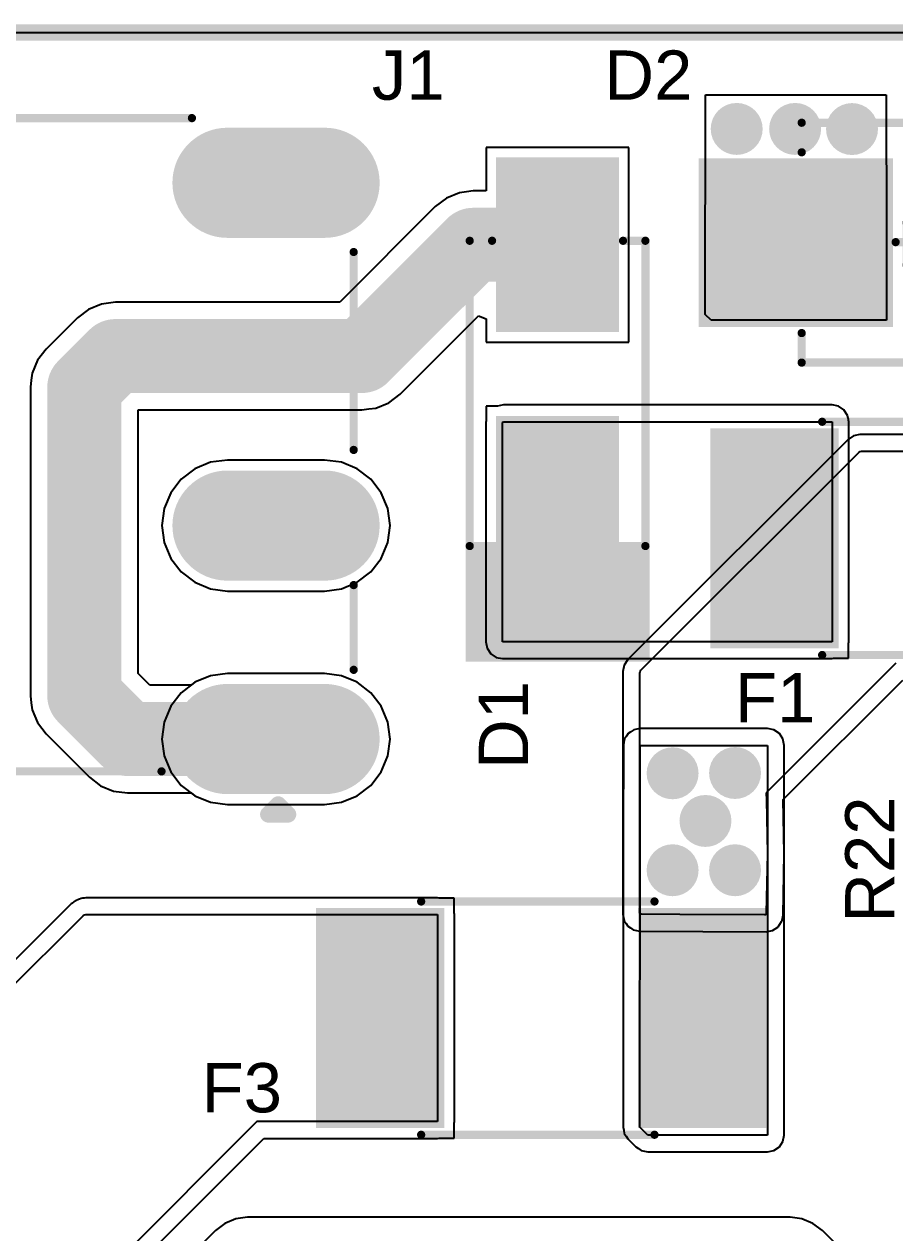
# Model space of a CAD drawing. Header units: inches. Extents: x -0.24 to 5.71, y -0.19 to 1.19.
# Drawn here: x 0.265 to 0.795, y 0.457 to 1.193 of the extents above; entities that cross this region are included whole.
import ezdxf

# ---------------------------------------------------------------- set-up
doc = ezdxf.new("R2010")
doc.units = ezdxf.units.IN
doc.header["$MEASUREMENT"] = 0
for name, color, linetype in [('Board Outline', 216, 'Continuous'), ('Bottom Layer', 5, 'Continuous'), ('Bottom Solder', 6, 'Continuous'), ('Multi-Layer', 9, 'Continuous'), ('Pad Holes', 156, 'Continuous'), ('Top Layer', 1, 'Continuous'), ('Top Overlay', 2, 'Continuous'), ('Top Paste', 8, 'Continuous'), ('Top Solder', 216, 'Continuous'), ('Via Holes', 16, 'Continuous')]:
    doc.layers.add(name, color=color, linetype=linetype)
doc.styles.add('Arial', font='', dxfattribs={"height": 0.2})
doc.styles.get('Arial').set_extended_font_data('Arial')

# ---------------------------------------------------------------- blocks, each defined once
blk = doc.blocks.new('F____1812__5')
at = {"layer": 'Top Layer'}
for points in [[(-0.13307, 0.06299), (-0.06299, 0.06299), (-0.06299, -0.06299), (-0.13307, -0.06299)], [(0.06299, 0.06299), (0.13307, 0.06299), (0.13307, -0.06299), (0.06299, -0.06299)]]:
    blk.add_hatch(color=1, dxfattribs=at).paths.add_polyline_path(points)
at = {"layer": 'Top Paste'}
for points in [[(-0.13307, 0.06299), (-0.06299, 0.06299), (-0.06299, -0.06299), (-0.13307, -0.06299)], [(0.06299, 0.06299), (0.13307, 0.06299), (0.13307, -0.06299), (0.06299, -0.06299)]]:
    blk.add_hatch(color=8, dxfattribs=at).paths.add_polyline_path(points)
at = {"layer": 'Top Solder'}
for points in [[(-0.13707, 0.06699), (-0.05899, 0.06699), (-0.05899, -0.06699), (-0.13707, -0.06699)], [(0.05899, 0.06699), (0.13707, 0.06699), (0.13707, -0.06699), (0.05899, -0.06699)]]:
    blk.add_hatch(color=216, dxfattribs=at).paths.add_polyline_path(points)
at = {"layer": 'Top Overlay'}
for points in [[(0.073, 0.071, 0.005, 0.005, 0), (-0.069, 0.071, 0.005, 0.005, 0)], [(0.073, -0.071, 0.005, 0.005, 0), (-0.069, -0.071, 0.005, 0.005, 0)]]:
    blk.add_lwpolyline(points, format="xyseb", dxfattribs=at)
for points in [[(-0.07025, 0.071, 0.0025, 0.0025, 1), (-0.06775, 0.071, 0.0025, 0.0025, 1)], [(0.07175, 0.071, 0.0025, 0.0025, 1), (0.07425, 0.071, 0.0025, 0.0025, 1)], [(-0.07025, -0.071, 0.0025, 0.0025, 1), (-0.06775, -0.071, 0.0025, 0.0025, 1)], [(0.07175, -0.071, 0.0025, 0.0025, 1), (0.07425, -0.071, 0.0025, 0.0025, 1)]]:
    blk.add_lwpolyline(points, format="xyseb", close=True, dxfattribs=at)
blk = doc.blocks.new('PJ_051AH_52')
at = {"layer": 'Bottom Layer'}
h = blk.add_hatch(color=5, dxfattribs=at)
edge = h.paths.add_edge_path()
edge.add_arc((0.1122, 0.19488), 0.0315, 90, 270)
edge.add_line((0.1122, 0.16339), (0.1752, 0.16339))
edge.add_arc((0.1752, 0.19488), 0.0315, 270, 450)
edge.add_line((0.1752, 0.22638), (0.1122, 0.22638))
h = blk.add_hatch(color=5, dxfattribs=at)
edge = h.paths.add_edge_path()
edge.add_arc((-0.11417, 0.17913), 0.02953, 270, 450)
edge.add_line((-0.11417, 0.20866), (-0.17323, 0.20866))
edge.add_arc((-0.17323, 0.17913), 0.02953, 90, 270)
edge.add_line((-0.17323, 0.14961), (-0.11417, 0.14961))
h = blk.add_hatch(color=5, dxfattribs=at)
edge = h.paths.add_edge_path()
edge.add_arc((-0.11417, 0.04921), 0.02953, 270, 450)
edge.add_line((-0.11417, 0.07874), (-0.17323, 0.07874))
edge.add_arc((-0.17323, 0.04921), 0.02953, 90, 270)
edge.add_line((-0.17323, 0.01969), (-0.11417, 0.01969))
h = blk.add_hatch(color=5, dxfattribs=at)
edge = h.paths.add_edge_path()
edge.add_arc((-0.17323, -0.15945), 0.02953, 90, 270)
edge.add_line((-0.17323, -0.18898), (-0.11417, -0.18898))
edge.add_arc((-0.11417, -0.15945), 0.02953, 270, 450)
edge.add_line((-0.11417, -0.12992), (-0.17323, -0.12992))
h = blk.add_hatch(color=5, dxfattribs=at)
edge = h.paths.add_edge_path()
edge.add_arc((0.1122, -0.19488), 0.0315, 90, 270)
edge.add_line((0.1122, -0.22638), (0.1752, -0.22638))
edge.add_arc((0.1752, -0.19488), 0.0315, 270, 450)
edge.add_line((0.1752, -0.16339), (0.1122, -0.16339))
at = {"layer": 'Bottom Solder'}
h = blk.add_hatch(color=6, dxfattribs=at)
edge = h.paths.add_edge_path()
edge.add_arc((0.1122, 0.19488), 0.0355, 90, 270)
edge.add_line((0.1122, 0.15939), (0.1752, 0.15939))
edge.add_arc((0.1752, 0.19488), 0.0355, 270, 450)
edge.add_line((0.1752, 0.23038), (0.1122, 0.23038))
h = blk.add_hatch(color=6, dxfattribs=at)
edge = h.paths.add_edge_path()
edge.add_arc((-0.11417, 0.17913), 0.03353, 270, 450)
edge.add_line((-0.11417, 0.21266), (-0.17323, 0.21266))
edge.add_arc((-0.17323, 0.17913), 0.03353, 90, 270)
edge.add_line((-0.17323, 0.14561), (-0.11417, 0.14561))
h = blk.add_hatch(color=6, dxfattribs=at)
edge = h.paths.add_edge_path()
edge.add_arc((-0.11417, 0.04921), 0.03353, 270, 450)
edge.add_line((-0.11417, 0.08274), (-0.17323, 0.08274))
edge.add_arc((-0.17323, 0.04921), 0.03353, 90, 270)
edge.add_line((-0.17323, 0.01569), (-0.11417, 0.01569))
h = blk.add_hatch(color=6, dxfattribs=at)
edge = h.paths.add_edge_path()
edge.add_arc((0.10433, 0.04921), 0.004, 0, 360)
h = blk.add_hatch(color=6, dxfattribs=at)
edge = h.paths.add_edge_path()
edge.add_arc((-0.17323, -0.15945), 0.03353, 90, 270)
edge.add_line((-0.17323, -0.19298), (-0.11417, -0.19298))
edge.add_arc((-0.11417, -0.15945), 0.03353, 270, 450)
edge.add_line((-0.11417, -0.12592), (-0.17323, -0.12592))
h = blk.add_hatch(color=6, dxfattribs=at)
edge = h.paths.add_edge_path()
edge.add_arc((0.1122, -0.19488), 0.0355, 90, 270)
edge.add_line((0.1122, -0.23038), (0.1752, -0.23038))
edge.add_arc((0.1752, -0.19488), 0.0355, 270, 450)
edge.add_line((0.1752, -0.15939), (0.1122, -0.15939))
at = {"layer": 'Multi-Layer'}
h = blk.add_hatch(color=9, dxfattribs=at)
edge = h.paths.add_edge_path()
edge.add_arc((0.1122, 0.19488), 0.0315, 90, 270)
edge.add_line((0.1122, 0.16339), (0.1752, 0.16339))
edge.add_arc((0.1752, 0.19488), 0.0315, 270, 450)
edge.add_line((0.1752, 0.22638), (0.1122, 0.22638))
h = blk.add_hatch(color=9, dxfattribs=at)
edge = h.paths.add_edge_path()
edge.add_arc((-0.11417, 0.17913), 0.02953, 270, 450)
edge.add_line((-0.11417, 0.20866), (-0.17323, 0.20866))
edge.add_arc((-0.17323, 0.17913), 0.02953, 90, 270)
edge.add_line((-0.17323, 0.14961), (-0.11417, 0.14961))
h = blk.add_hatch(color=9, dxfattribs=at)
edge = h.paths.add_edge_path()
edge.add_arc((-0.11417, 0.04921), 0.02953, 270, 450)
edge.add_line((-0.11417, 0.07874), (-0.17323, 0.07874))
edge.add_arc((-0.17323, 0.04921), 0.02953, 90, 270)
edge.add_line((-0.17323, 0.01969), (-0.11417, 0.01969))
h = blk.add_hatch(color=9, dxfattribs=at)
edge = h.paths.add_edge_path()
edge.add_arc((-0.17323, -0.15945), 0.02953, 90, 270)
edge.add_line((-0.17323, -0.18898), (-0.11417, -0.18898))
edge.add_arc((-0.11417, -0.15945), 0.02953, 270, 450)
edge.add_line((-0.11417, -0.12992), (-0.17323, -0.12992))
h = blk.add_hatch(color=9, dxfattribs=at)
edge = h.paths.add_edge_path()
edge.add_arc((0.1122, -0.19488), 0.0315, 90, 270)
edge.add_line((0.1122, -0.22638), (0.1752, -0.22638))
edge.add_arc((0.1752, -0.19488), 0.0315, 270, 450)
edge.add_line((0.1752, -0.16339), (0.1122, -0.16339))
at = {"layer": 'Pad Holes'}
for points in [[(0.09843, 0.21063), (0.18898, 0.21063), (0.18898, 0.17913), (0.09843, 0.17913)], [(-0.10433, 0.16339), (-0.18307, 0.16339), (-0.18307, 0.19488), (-0.10433, 0.19488)], [(-0.10433, 0.03346), (-0.18307, 0.03346), (-0.18307, 0.06496), (-0.10433, 0.06496)], [(-0.18307, -0.1437), (-0.10433, -0.1437), (-0.10433, -0.1752), (-0.18307, -0.1752)], [(0.09843, -0.17913), (0.18898, -0.17913), (0.18898, -0.21063), (0.09843, -0.21063)]]:
    blk.add_hatch(color=7, dxfattribs=at).paths.add_polyline_path(points)
h = blk.add_hatch(color=7, dxfattribs=at)
edge = h.paths.add_edge_path()
edge.add_arc((0.10433, 0.04921), 0.04921, 0, 360)
at = {"layer": 'Top Layer'}
h = blk.add_hatch(color=1, dxfattribs=at)
edge = h.paths.add_edge_path()
edge.add_arc((0.1122, 0.19488), 0.0315, 90, 270)
edge.add_line((0.1122, 0.16339), (0.1752, 0.16339))
edge.add_arc((0.1752, 0.19488), 0.0315, 270, 450)
edge.add_line((0.1752, 0.22638), (0.1122, 0.22638))
h = blk.add_hatch(color=1, dxfattribs=at)
edge = h.paths.add_edge_path()
edge.add_arc((-0.11417, 0.17913), 0.02953, 270, 450)
edge.add_line((-0.11417, 0.20866), (-0.17323, 0.20866))
edge.add_arc((-0.17323, 0.17913), 0.02953, 90, 270)
edge.add_line((-0.17323, 0.14961), (-0.11417, 0.14961))
h = blk.add_hatch(color=1, dxfattribs=at)
edge = h.paths.add_edge_path()
edge.add_arc((-0.11417, 0.04921), 0.02953, 270, 450)
edge.add_line((-0.11417, 0.07874), (-0.17323, 0.07874))
edge.add_arc((-0.17323, 0.04921), 0.02953, 90, 270)
edge.add_line((-0.17323, 0.01969), (-0.11417, 0.01969))
h = blk.add_hatch(color=1, dxfattribs=at)
edge = h.paths.add_edge_path()
edge.add_arc((-0.17323, -0.15945), 0.02953, 90, 270)
edge.add_line((-0.17323, -0.18898), (-0.11417, -0.18898))
edge.add_arc((-0.11417, -0.15945), 0.02953, 270, 450)
edge.add_line((-0.11417, -0.12992), (-0.17323, -0.12992))
h = blk.add_hatch(color=1, dxfattribs=at)
edge = h.paths.add_edge_path()
edge.add_arc((0.1122, -0.19488), 0.0315, 90, 270)
edge.add_line((0.1122, -0.22638), (0.1752, -0.22638))
edge.add_arc((0.1752, -0.19488), 0.0315, 270, 450)
edge.add_line((0.1752, -0.16339), (0.1122, -0.16339))
at = {"layer": 'Top Solder'}
h = blk.add_hatch(color=216, dxfattribs=at)
edge = h.paths.add_edge_path()
edge.add_arc((0.1122, 0.19488), 0.0355, 90, 270)
edge.add_line((0.1122, 0.15939), (0.1752, 0.15939))
edge.add_arc((0.1752, 0.19488), 0.0355, 270, 450)
edge.add_line((0.1752, 0.23038), (0.1122, 0.23038))
h = blk.add_hatch(color=216, dxfattribs=at)
edge = h.paths.add_edge_path()
edge.add_arc((-0.11417, 0.17913), 0.03353, 270, 450)
edge.add_line((-0.11417, 0.21266), (-0.17323, 0.21266))
edge.add_arc((-0.17323, 0.17913), 0.03353, 90, 270)
edge.add_line((-0.17323, 0.14561), (-0.11417, 0.14561))
h = blk.add_hatch(color=216, dxfattribs=at)
edge = h.paths.add_edge_path()
edge.add_arc((-0.11417, 0.04921), 0.03353, 270, 450)
edge.add_line((-0.11417, 0.08274), (-0.17323, 0.08274))
edge.add_arc((-0.17323, 0.04921), 0.03353, 90, 270)
edge.add_line((-0.17323, 0.01569), (-0.11417, 0.01569))
h = blk.add_hatch(color=216, dxfattribs=at)
edge = h.paths.add_edge_path()
edge.add_arc((0.10433, 0.04921), 0.004, 0, 360)
h = blk.add_hatch(color=216, dxfattribs=at)
edge = h.paths.add_edge_path()
edge.add_arc((-0.17323, -0.15945), 0.03353, 90, 270)
edge.add_line((-0.17323, -0.19298), (-0.11417, -0.19298))
edge.add_arc((-0.11417, -0.15945), 0.03353, 270, 450)
edge.add_line((-0.11417, -0.12592), (-0.17323, -0.12592))
h = blk.add_hatch(color=216, dxfattribs=at)
edge = h.paths.add_edge_path()
edge.add_arc((0.1122, -0.19488), 0.0355, 90, 270)
edge.add_line((0.1122, -0.23038), (0.1752, -0.23038))
edge.add_arc((0.1752, -0.19488), 0.0355, 270, 450)
edge.add_line((0.1752, -0.15939), (0.1122, -0.15939))
at = {"layer": 'Top Overlay'}
for points in [[(-0.145, 0.219, 0.01, 0.01, 0), (-0.151, 0.225, 0.01, 0.01, 0)], [(-0.139, 0.225, 0.01, 0.01, 0), (-0.151, 0.225, 0.01, 0.01, 0)], [(-0.139, 0.225, 0.01, 0.01, 0), (-0.145, 0.219, 0.01, 0.01, 0)], [(0.06614, 0.19882, 0.005, 0.005, 0), (-0.07402, 0.19882, 0.005, 0.005, 0)], [(0.26181, 0.19882, 0.005, 0.005, 0), (0.22323, 0.19882, 0.005, 0.005, 0)], [(0.26181, 0.19882, 0.005, 0.005, 0), (0.26181, -0.19882, 0.005, 0.005, 0)], [(-0.19094, 0.13701, 0.005, 0.005, 0), (-0.19094, 0.08543, 0.005, 0.005, 0)], [(-0.19094, 0.00315, 0.005, 0.005, 0), (-0.19094, -0.11732, 0.005, 0.005, 0)], [(0.06575, -0.19882, 0.005, 0.005, 0), (-0.09252, -0.19882, 0.005, 0.005, 0)], [(0.26181, -0.19882, 0.005, 0.005, 0), (0.22717, -0.19882, 0.005, 0.005, 0)]]:
    blk.add_lwpolyline(points, format="xyseb", dxfattribs=at)
for points in [[(-0.1535, 0.225, 0.005, 0.005, 1), (-0.1485, 0.225, 0.005, 0.005, 1)], [(-0.1535, 0.225, 0.005, 0.005, 1), (-0.1485, 0.225, 0.005, 0.005, 1)], [(-0.1415, 0.225, 0.005, 0.005, 1), (-0.1365, 0.225, 0.005, 0.005, 1)], [(-0.1415, 0.225, 0.005, 0.005, 1), (-0.1365, 0.225, 0.005, 0.005, 1)], [(-0.1475, 0.219, 0.005, 0.005, 1), (-0.1425, 0.219, 0.005, 0.005, 1)], [(-0.1475, 0.219, 0.005, 0.005, 1), (-0.1425, 0.219, 0.005, 0.005, 1)], [(-0.07527, 0.19882, 0.0025, 0.0025, 1), (-0.07277, 0.19882, 0.0025, 0.0025, 1)], [(0.06489, 0.19882, 0.0025, 0.0025, 1), (0.06739, 0.19882, 0.0025, 0.0025, 1)], [(0.22198, 0.19882, 0.0025, 0.0025, 1), (0.22448, 0.19882, 0.0025, 0.0025, 1)], [(0.26056, 0.19882, 0.0025, 0.0025, 1), (0.26306, 0.19882, 0.0025, 0.0025, 1)], [(0.26056, 0.19882, 0.0025, 0.0025, 1), (0.26306, 0.19882, 0.0025, 0.0025, 1)], [(-0.19219, 0.13701, 0.0025, 0.0025, 1), (-0.18969, 0.13701, 0.0025, 0.0025, 1)], [(-0.19219, 0.08543, 0.0025, 0.0025, 1), (-0.18969, 0.08543, 0.0025, 0.0025, 1)], [(-0.19219, 0.00315, 0.0025, 0.0025, 1), (-0.18969, 0.00315, 0.0025, 0.0025, 1)], [(-0.19219, -0.11732, 0.0025, 0.0025, 1), (-0.18969, -0.11732, 0.0025, 0.0025, 1)], [(-0.09377, -0.19882, 0.0025, 0.0025, 1), (-0.09127, -0.19882, 0.0025, 0.0025, 1)], [(0.0645, -0.19882, 0.0025, 0.0025, 1), (0.067, -0.19882, 0.0025, 0.0025, 1)], [(0.22592, -0.19882, 0.0025, 0.0025, 1), (0.22842, -0.19882, 0.0025, 0.0025, 1)], [(0.26056, -0.19882, 0.0025, 0.0025, 1), (0.26306, -0.19882, 0.0025, 0.0025, 1)], [(0.26056, -0.19882, 0.0025, 0.0025, 1), (0.26306, -0.19882, 0.0025, 0.0025, 1)]]:
    blk.add_lwpolyline(points, format="xyseb", close=True, dxfattribs=at)
blk = doc.blocks.new('F____1812__53')
at = {"layer": 'Top Layer'}
for points in [[(-0.13307, 0.06299), (-0.06299, 0.06299), (-0.06299, -0.06299), (-0.13307, -0.06299)], [(0.06299, 0.06299), (0.13307, 0.06299), (0.13307, -0.06299), (0.06299, -0.06299)]]:
    blk.add_hatch(color=1, dxfattribs=at).paths.add_polyline_path(points)
at = {"layer": 'Top Paste'}
for points in [[(-0.13307, 0.06299), (-0.06299, 0.06299), (-0.06299, -0.06299), (-0.13307, -0.06299)], [(0.06299, 0.06299), (0.13307, 0.06299), (0.13307, -0.06299), (0.06299, -0.06299)]]:
    blk.add_hatch(color=8, dxfattribs=at).paths.add_polyline_path(points)
at = {"layer": 'Top Solder'}
for points in [[(-0.13707, 0.06699), (-0.05899, 0.06699), (-0.05899, -0.06699), (-0.13707, -0.06699)], [(0.05899, 0.06699), (0.13707, 0.06699), (0.13707, -0.06699), (0.05899, -0.06699)]]:
    blk.add_hatch(color=216, dxfattribs=at).paths.add_polyline_path(points)
at = {"layer": 'Top Overlay'}
for points in [[(-0.069, 0.071, 0.005, 0.005, 0), (0.073, 0.071, 0.005, 0.005, 0)], [(-0.069, -0.071, 0.005, 0.005, 0), (0.073, -0.071, 0.005, 0.005, 0)]]:
    blk.add_lwpolyline(points, format="xyseb", dxfattribs=at)
for points in [[(-0.07025, 0.071, 0.0025, 0.0025, 1), (-0.06775, 0.071, 0.0025, 0.0025, 1)], [(0.07175, 0.071, 0.0025, 0.0025, 1), (0.07425, 0.071, 0.0025, 0.0025, 1)], [(-0.07025, -0.071, 0.0025, 0.0025, 1), (-0.06775, -0.071, 0.0025, 0.0025, 1)], [(0.07175, -0.071, 0.0025, 0.0025, 1), (0.07425, -0.071, 0.0025, 0.0025, 1)]]:
    blk.add_lwpolyline(points, format="xyseb", close=True, dxfattribs=at)
blk = doc.blocks.new('SMB_B__D___________54')
at = {"layer": 'Top Layer'}
for points in [[(-0.14567, -0.04724), (-0.14567, 0.04724), (-0.03543, 0.04724), (-0.03543, -0.04724)], [(0.03543, -0.04724), (0.03543, 0.04724), (0.14567, 0.04724), (0.14567, -0.04724)]]:
    blk.add_hatch(color=1, dxfattribs=at).paths.add_polyline_path(points)
at = {"layer": 'Top Paste'}
for points in [[(-0.14567, -0.04724), (-0.14567, 0.04724), (-0.03543, 0.04724), (-0.03543, -0.04724)], [(0.03543, -0.04724), (0.03543, 0.04724), (0.14567, 0.04724), (0.14567, -0.04724)]]:
    blk.add_hatch(color=8, dxfattribs=at).paths.add_polyline_path(points)
at = {"layer": 'Top Solder'}
for points in [[(-0.14967, -0.05124), (-0.14967, 0.05124), (-0.03143, 0.05124), (-0.03143, -0.05124)], [(0.03143, -0.05124), (0.03143, 0.05124), (0.14967, 0.05124), (0.14967, -0.05124)]]:
    blk.add_hatch(color=216, dxfattribs=at).paths.add_polyline_path(points)
at = {"layer": 'Top Overlay'}
for points in [[(-0.087, 0.073, 0.005, 0.005, 0), (0.094, 0.073, 0.005, 0.005, 0)], [(-0.087, 0.055, 0.005, 0.005, 0), (-0.087, 0.073, 0.005, 0.005, 0)], [(0.0941, 0.055, 0.005, 0.005, 0), (0.0941, 0.073, 0.005, 0.005, 0)], [(0, 0.00075, 0.005, 0.005, 0), (0, 0.01575, 0.005, 0.005, 0)], [(0, 0.00075, 0.005, 0.005, 0), (0.02252, 0.01252, 0.005, 0.005, 0)], [(0.02252, -0.0111, 0.005, 0.005, 0), (0.02252, 0.01252, 0.005, 0.005, 0)], [(-0.02315, 0.01213, 0.005, 0.005, 0), (0, 0.00075, 0.005, 0.005, 0)], [(-0.02315, -0.01364, 0.005, 0.005, 0), (-0.02315, 0.01213, 0.005, 0.005, 0)], [(-0.02984, 0.00032, 0.005, 0.005, 0), (0.02882, 0.00032, 0.005, 0.005, 0)], [(-0.02315, -0.01364, 0.005, 0.005, 0), (0.00065, 0.00038, 0.005, 0.005, 0)], [(0, -0.01425, 0.005, 0.005, 0), (0, 0.00075, 0.005, 0.005, 0)], [(0.00065, 0.00038, 0.005, 0.005, 0), (0.02134, -0.0111, 0.005, 0.005, 0)], [(-0.087, -0.073, 0.005, 0.005, 0), (-0.087, -0.055, 0.005, 0.005, 0)], [(0.0941, -0.073, 0.005, 0.005, 0), (0.0941, -0.055, 0.005, 0.005, 0)], [(-0.087, -0.073, 0.005, 0.005, 0), (0.094, -0.073, 0.005, 0.005, 0)]]:
    blk.add_lwpolyline(points, format="xyseb", dxfattribs=at)
for points in [[(-0.08825, 0.073, 0.0025, 0.0025, 1), (-0.08575, 0.073, 0.0025, 0.0025, 1)], [(-0.08825, 0.073, 0.0025, 0.0025, 1), (-0.08575, 0.073, 0.0025, 0.0025, 1)], [(0.09275, 0.073, 0.0025, 0.0025, 1), (0.09525, 0.073, 0.0025, 0.0025, 1)], [(0.09285, 0.073, 0.0025, 0.0025, 1), (0.09535, 0.073, 0.0025, 0.0025, 1)], [(-0.08825, 0.055, 0.0025, 0.0025, 1), (-0.08575, 0.055, 0.0025, 0.0025, 1)], [(0.09285, 0.055, 0.0025, 0.0025, 1), (0.09535, 0.055, 0.0025, 0.0025, 1)], [(-0.00125, 0.01575, 0.0025, 0.0025, 1), (0.00125, 0.01575, 0.0025, 0.0025, 1)], [(0.02127, 0.01252, 0.0025, 0.0025, 1), (0.02377, 0.01252, 0.0025, 0.0025, 1)], [(0.02127, 0.01252, 0.0025, 0.0025, 1), (0.02377, 0.01252, 0.0025, 0.0025, 1)], [(-0.0244, 0.01213, 0.0025, 0.0025, 1), (-0.0219, 0.01213, 0.0025, 0.0025, 1)], [(-0.0244, 0.01213, 0.0025, 0.0025, 1), (-0.0219, 0.01213, 0.0025, 0.0025, 1)], [(-0.03109, 0.00032, 0.0025, 0.0025, 1), (-0.02859, 0.00032, 0.0025, 0.0025, 1)], [(-0.00125, 0.00075, 0.0025, 0.0025, 1), (0.00125, 0.00075, 0.0025, 0.0025, 1)], [(-0.00125, 0.00075, 0.0025, 0.0025, 1), (0.00125, 0.00075, 0.0025, 0.0025, 1)], [(-0.00125, 0.00075, 0.0025, 0.0025, 1), (0.00125, 0.00075, 0.0025, 0.0025, 1)], [(-0.00125, 0.00075, 0.0025, 0.0025, 1), (0.00125, 0.00075, 0.0025, 0.0025, 1)], [(-0.0006, 0.00038, 0.0025, 0.0025, 1), (0.0019, 0.00038, 0.0025, 0.0025, 1)], [(-0.0006, 0.00038, 0.0025, 0.0025, 1), (0.0019, 0.00038, 0.0025, 0.0025, 1)], [(0.02757, 0.00032, 0.0025, 0.0025, 1), (0.03007, 0.00032, 0.0025, 0.0025, 1)], [(-0.0244, -0.01364, 0.0025, 0.0025, 1), (-0.0219, -0.01364, 0.0025, 0.0025, 1)], [(-0.0244, -0.01364, 0.0025, 0.0025, 1), (-0.0219, -0.01364, 0.0025, 0.0025, 1)], [(-0.00125, -0.01425, 0.0025, 0.0025, 1), (0.00125, -0.01425, 0.0025, 0.0025, 1)], [(0.02009, -0.0111, 0.0025, 0.0025, 1), (0.02259, -0.0111, 0.0025, 0.0025, 1)], [(0.02127, -0.0111, 0.0025, 0.0025, 1), (0.02377, -0.0111, 0.0025, 0.0025, 1)], [(-0.08825, -0.055, 0.0025, 0.0025, 1), (-0.08575, -0.055, 0.0025, 0.0025, 1)], [(0.09285, -0.055, 0.0025, 0.0025, 1), (0.09535, -0.055, 0.0025, 0.0025, 1)], [(-0.08825, -0.073, 0.0025, 0.0025, 1), (-0.08575, -0.073, 0.0025, 0.0025, 1)], [(-0.08825, -0.073, 0.0025, 0.0025, 1), (-0.08575, -0.073, 0.0025, 0.0025, 1)], [(0.09275, -0.073, 0.0025, 0.0025, 1), (0.09525, -0.073, 0.0025, 0.0025, 1)], [(0.09285, -0.073, 0.0025, 0.0025, 1), (0.09535, -0.073, 0.0025, 0.0025, 1)]]:
    blk.add_lwpolyline(points, format="xyseb", close=True, dxfattribs=at)
blk = doc.blocks.new('SMA_55')
at = {"layer": 'Top Layer'}
for points in [[(-0.12795, 0.03346), (-0.02953, 0.03346), (-0.02953, -0.03346), (-0.12795, -0.03346)], [(0.02953, 0.03346), (0.12795, 0.03346), (0.12795, -0.03346), (0.02953, -0.03346)]]:
    blk.add_hatch(color=1, dxfattribs=at).paths.add_polyline_path(points)
at = {"layer": 'Top Overlay'}
for points in [[(-0.175, -0.05597), (-0.12906, -0.05597), (-0.12906, 0.05598), (-0.175, 0.05598)], [(-0.12992, 0.03638), (-0.1022, 0.03638), (-0.1022, 0.05598), (-0.12992, 0.05598)], [(-0.12992, -0.05598), (-0.1022, -0.05598), (-0.1022, -0.03638), (-0.12992, -0.03638)]]:
    blk.add_hatch(color=2, dxfattribs=at).paths.add_polyline_path(points)
at = {"layer": 'Top Paste'}
for points in [[(-0.12795, 0.03346), (-0.02953, 0.03346), (-0.02953, -0.03346), (-0.12795, -0.03346)], [(0.02953, 0.03346), (0.12795, 0.03346), (0.12795, -0.03346), (0.02953, -0.03346)]]:
    blk.add_hatch(color=8, dxfattribs=at).paths.add_polyline_path(points)
at = {"layer": 'Top Solder'}
for points in [[(-0.13195, 0.03746), (-0.02553, 0.03746), (-0.02553, -0.03746), (-0.13195, -0.03746)], [(0.02553, 0.03746), (0.13195, 0.03746), (0.13195, -0.03746), (0.02553, -0.03746)]]:
    blk.add_hatch(color=216, dxfattribs=at).paths.add_polyline_path(points)
at = {"layer": 'Top Overlay'}
for points in [[(-0.10465, 0.05345, 0.005, 0.005, 0), (0.08115, 0.05345, 0.005, 0.005, 0)], [(0.08115, 0.05345, 0.005, 0.005, 0), (0.08115, 0.03985, 0.005, 0.005, 0)], [(0.08115, -0.03985, 0.005, 0.005, 0), (0.08115, -0.05345, 0.005, 0.005, 0)], [(-0.10465, -0.05345, 0.005, 0.005, 0), (0.08115, -0.05345, 0.005, 0.005, 0)]]:
    blk.add_lwpolyline(points, format="xyseb", dxfattribs=at)
for points in [[(-0.1059, 0.05345, 0.0025, 0.0025, 1), (-0.1034, 0.05345, 0.0025, 0.0025, 1)], [(0.0799, 0.05345, 0.0025, 0.0025, 1), (0.0824, 0.05345, 0.0025, 0.0025, 1)], [(0.0799, 0.05345, 0.0025, 0.0025, 1), (0.0824, 0.05345, 0.0025, 0.0025, 1)], [(0.0799, 0.03985, 0.0025, 0.0025, 1), (0.0824, 0.03985, 0.0025, 0.0025, 1)], [(0.0799, -0.03985, 0.0025, 0.0025, 1), (0.0824, -0.03985, 0.0025, 0.0025, 1)], [(-0.1059, -0.05345, 0.0025, 0.0025, 1), (-0.1034, -0.05345, 0.0025, 0.0025, 1)], [(0.0799, -0.05345, 0.0025, 0.0025, 1), (0.0824, -0.05345, 0.0025, 0.0025, 1)], [(0.0799, -0.05345, 0.0025, 0.0025, 1), (0.0824, -0.05345, 0.0025, 0.0025, 1)]]:
    blk.add_lwpolyline(points, format="xyseb", close=True, dxfattribs=at)

msp = doc.modelspace()

# ---------------------------------------------------------------- hatches: boundary and pattern name
at = {"layer": 'Bottom Layer'}
h = msp.add_hatch(color=5, dxfattribs=at)
edge = h.paths.add_edge_path()
edge.add_arc((0.699, 1.12924), 0.01181, 0, 360)
h = msp.add_hatch(color=5, dxfattribs=at)
edge = h.paths.add_edge_path()
edge.add_arc((0.73455, 1.12924), 0.01181, 0, 360)
h = msp.add_hatch(color=5, dxfattribs=at)
edge = h.paths.add_edge_path()
edge.add_arc((0.76917, 1.12916), 0.01181, 0, 360)
h = msp.add_hatch(color=5, dxfattribs=at)
edge = h.paths.add_edge_path()
edge.add_arc((0.66, 0.73701), 0.01181, 0, 360)
h = msp.add_hatch(color=5, dxfattribs=at)
edge = h.paths.add_edge_path()
edge.add_arc((0.698, 0.7372), 0.01181, 0, 360)
h = msp.add_hatch(color=5, dxfattribs=at)
edge = h.paths.add_edge_path()
edge.add_arc((0.68, 0.708), 0.01181, 0, 360)
h = msp.add_hatch(color=5, dxfattribs=at)
edge = h.paths.add_edge_path()
edge.add_arc((0.66, 0.678), 0.01181, 0, 360)
h = msp.add_hatch(color=5, dxfattribs=at)
edge = h.paths.add_edge_path()
edge.add_arc((0.698, 0.678), 0.01181, 0, 360)
at = {"layer": 'Bottom Solder'}
h = msp.add_hatch(color=6, dxfattribs=at)
edge = h.paths.add_edge_path()
edge.add_arc((0.699, 1.12924), 0.01581, 0, 360)
h = msp.add_hatch(color=6, dxfattribs=at)
edge = h.paths.add_edge_path()
edge.add_arc((0.73455, 1.12924), 0.01581, 0, 360)
h = msp.add_hatch(color=6, dxfattribs=at)
edge = h.paths.add_edge_path()
edge.add_arc((0.76917, 1.12916), 0.01581, 0, 360)
h = msp.add_hatch(color=6, dxfattribs=at)
edge = h.paths.add_edge_path()
edge.add_arc((0.66, 0.73701), 0.01581, 0, 360)
h = msp.add_hatch(color=6, dxfattribs=at)
edge = h.paths.add_edge_path()
edge.add_arc((0.698, 0.7372), 0.01581, 0, 360)
h = msp.add_hatch(color=6, dxfattribs=at)
edge = h.paths.add_edge_path()
edge.add_arc((0.68, 0.708), 0.01581, 0, 360)
h = msp.add_hatch(color=6, dxfattribs=at)
edge = h.paths.add_edge_path()
edge.add_arc((0.66, 0.678), 0.01581, 0, 360)
h = msp.add_hatch(color=6, dxfattribs=at)
edge = h.paths.add_edge_path()
edge.add_arc((0.698, 0.678), 0.01581, 0, 360)
at = {"layer": 'Top Layer'}
h = msp.add_hatch(color=1, dxfattribs=at)
edge = h.paths.add_edge_path()
edge.add_arc((0.699, 1.12924), 0.01181, 0, 360)
h = msp.add_hatch(color=1, dxfattribs=at)
edge = h.paths.add_edge_path()
edge.add_arc((0.73455, 1.12924), 0.01181, 0, 360)
h = msp.add_hatch(color=1, dxfattribs=at)
edge = h.paths.add_edge_path()
edge.add_arc((0.76917, 1.12916), 0.01181, 0, 360)
h = msp.add_hatch(color=1, dxfattribs=at)
edge = h.paths.add_edge_path()
edge.add_arc((0.66, 0.73701), 0.01181, 0, 360)
h = msp.add_hatch(color=1, dxfattribs=at)
edge = h.paths.add_edge_path()
edge.add_arc((0.698, 0.7372), 0.01181, 0, 360)
h = msp.add_hatch(color=1, dxfattribs=at)
edge = h.paths.add_edge_path()
edge.add_arc((0.68, 0.708), 0.01181, 0, 360)
h = msp.add_hatch(color=1, dxfattribs=at)
edge = h.paths.add_edge_path()
edge.add_arc((0.66, 0.678), 0.01181, 0, 360)
h = msp.add_hatch(color=1, dxfattribs=at)
edge = h.paths.add_edge_path()
edge.add_arc((0.698, 0.678), 0.01181, 0, 360)
at = {"layer": 'Top Solder'}
h = msp.add_hatch(color=216, dxfattribs=at)
edge = h.paths.add_edge_path()
edge.add_arc((0.699, 1.12924), 0.01581, 0, 360)
h = msp.add_hatch(color=216, dxfattribs=at)
edge = h.paths.add_edge_path()
edge.add_arc((0.73455, 1.12924), 0.01581, 0, 360)
h = msp.add_hatch(color=216, dxfattribs=at)
edge = h.paths.add_edge_path()
edge.add_arc((0.76917, 1.12916), 0.01581, 0, 360)
h = msp.add_hatch(color=216, dxfattribs=at)
edge = h.paths.add_edge_path()
edge.add_arc((0.66, 0.73701), 0.01581, 0, 360)
h = msp.add_hatch(color=216, dxfattribs=at)
edge = h.paths.add_edge_path()
edge.add_arc((0.698, 0.7372), 0.01581, 0, 360)
h = msp.add_hatch(color=216, dxfattribs=at)
edge = h.paths.add_edge_path()
edge.add_arc((0.68, 0.708), 0.01581, 0, 360)
h = msp.add_hatch(color=216, dxfattribs=at)
edge = h.paths.add_edge_path()
edge.add_arc((0.66, 0.678), 0.01581, 0, 360)
h = msp.add_hatch(color=216, dxfattribs=at)
edge = h.paths.add_edge_path()
edge.add_arc((0.698, 0.678), 0.01581, 0, 360)
at = {"layer": 'Via Holes'}
h = msp.add_hatch(color=7, dxfattribs=at)
edge = h.paths.add_edge_path()
edge.add_arc((0.699, 1.12924), 0.00591, 0, 360)
h = msp.add_hatch(color=7, dxfattribs=at)
edge = h.paths.add_edge_path()
edge.add_arc((0.73455, 1.12924), 0.00591, 0, 360)
h = msp.add_hatch(color=7, dxfattribs=at)
edge = h.paths.add_edge_path()
edge.add_arc((0.76917, 1.12916), 0.00591, 0, 360)
h = msp.add_hatch(color=7, dxfattribs=at)
edge = h.paths.add_edge_path()
edge.add_arc((0.698, 0.7372), 0.00591, 0, 360)
h = msp.add_hatch(color=7, dxfattribs=at)
edge = h.paths.add_edge_path()
edge.add_arc((0.66, 0.73701), 0.00591, 0, 360)
h = msp.add_hatch(color=7, dxfattribs=at)
edge = h.paths.add_edge_path()
edge.add_arc((0.68, 0.708), 0.00591, 0, 360)
h = msp.add_hatch(color=7, dxfattribs=at)
edge = h.paths.add_edge_path()
edge.add_arc((0.66, 0.678), 0.00591, 0, 360)
h = msp.add_hatch(color=7, dxfattribs=at)
edge = h.paths.add_edge_path()
edge.add_arc((0.698, 0.678), 0.00591, 0, 360)

# ---------------------------------------------------------------- linework, layer by layer
at = {"layer": 'Board Outline'}
for points in [[(0.00026, 1.188, 0.01, 0.01, 0), (5.709, 1.188, 0.01, 0.01, 0)], [(0.00026, 1.188, 0.008, 0.008, 0), (5.709, 1.188, 0.008, 0.008, 0)]]:
    msp.add_lwpolyline(points, format="xyseb", dxfattribs=at)
at = {"layer": 'Bottom Layer'}
for p, q in [((0.00026, 1.188), (5.42971, 1.188)), ((0.7701, 0.94242), (0.76679, 0.94021)), ((0.774, 0.9432), (0.7701, 0.94242)), ((1.055, 0.9432), (0.774, 0.9432)), ((0.76679, 0.94021), (0.63279, 0.80621)), ((0.38917, 0.92766), (0.37885, 0.9263)), ((0.44823, 0.92766), (0.38917, 0.92766)), ((0.45855, 0.9263), (0.44823, 0.92766)), ((0.64071, 0.79971), (0.77329, 0.93229)), ((0.77329, 0.93229), (0.77408, 0.93282)), ((0.77408, 0.93282), (0.775, 0.933)), ((0.775, 0.933), (1.054, 0.933)), ((0.36924, 0.92231), (0.36098, 0.91598)), ((0.37885, 0.9263), (0.36924, 0.92231)), ((0.46816, 0.92231), (0.45855, 0.9263)), ((0.47642, 0.91598), (0.46816, 0.92231)), ((0.36098, 0.91598), (0.35465, 0.90772)), ((0.48276, 0.90772), (0.47642, 0.91598)), ((0.35465, 0.90772), (0.35066, 0.89811)), ((0.48674, 0.89811), (0.48276, 0.90772)), ((0.35066, 0.89811), (0.3493, 0.88779)), ((0.4881, 0.88779), (0.48674, 0.89811)), ((0.3493, 0.88779), (0.35066, 0.87747)), ((0.48674, 0.87747), (0.4881, 0.88779)), ((0.35066, 0.87747), (0.35465, 0.86785)), ((0.48276, 0.86785), (0.48674, 0.87747)), ((0.35465, 0.86785), (0.36098, 0.8596)), ((0.47642, 0.8596), (0.48276, 0.86785)), ((0.36098, 0.8596), (0.36924, 0.85326)), ((0.46816, 0.85326), (0.47642, 0.8596)), ((0.36924, 0.85326), (0.37885, 0.84928)), ((0.37885, 0.84928), (0.38917, 0.84792)), ((0.38917, 0.84792), (0.44823, 0.84792)), ((0.44823, 0.84792), (0.45855, 0.84928)), ((0.45855, 0.84928), (0.46816, 0.85326)), ((0.63058, 0.8029), (0.6298, 0.799)), ((0.63279, 0.80621), (0.63058, 0.8029)), ((0.7958, 0.804), (0.79282, 0.80101)), ((0.37885, 0.79638), (0.36924, 0.79239)), ((0.38917, 0.79773), (0.37885, 0.79638)), ((0.44823, 0.79773), (0.38917, 0.79773)), ((0.45855, 0.79638), (0.44823, 0.79773)), ((0.46816, 0.79239), (0.45855, 0.79638)), ((0.6298, 0.799), (0.6298, 0.65119)), ((0.64, 0.798), (0.64018, 0.79892)), ((0.64, 0.65219), (0.64, 0.798)), ((0.64018, 0.79892), (0.64071, 0.79971)), ((0.79282, 0.80101), (0.75693, 0.76513)), ((0.79282, 0.80101), (0.79282, 0.80101)), ((0.36924, 0.79239), (0.36098, 0.78606)), ((0.47642, 0.78606), (0.46816, 0.79239)), ((0.72728, 0.72105), (0.80003, 0.7938)), ((0.36098, 0.78606), (0.35465, 0.7778)), ((0.48276, 0.7778), (0.47642, 0.78606)), ((0.35465, 0.7778), (0.35066, 0.76818)), ((0.48674, 0.76818), (0.48276, 0.7778)), ((0.35066, 0.76818), (0.3493, 0.75787)), ((0.4881, 0.75787), (0.48674, 0.76818)), ((0.3493, 0.75787), (0.35066, 0.74755)), ((0.48674, 0.74755), (0.4881, 0.75787)), ((0.75693, 0.76513), (0.717, 0.7252)), ((0.35066, 0.74755), (0.35465, 0.73793)), ((0.48276, 0.73793), (0.48674, 0.74755)), ((0.35465, 0.73793), (0.36098, 0.72967)), ((0.47642, 0.72967), (0.48276, 0.73793)), ((0.36098, 0.72967), (0.36924, 0.72334)), ((0.46816, 0.72334), (0.47642, 0.72967)), ((0.36924, 0.72334), (0.37885, 0.71936)), ((0.45855, 0.71936), (0.46816, 0.72334)), ((0.717, 0.7252), (0.71708, 0.72086)), ((0.72791, 0.68838), (0.72728, 0.72105)), ((0.37885, 0.71936), (0.38917, 0.718)), ((0.38917, 0.718), (0.44823, 0.718)), ((0.44823, 0.718), (0.45855, 0.71936)), ((0.71708, 0.72086), (0.71708, 0.72086)), ((0.71708, 0.72086), (0.71771, 0.68818)), ((0.71771, 0.68818), (0.71702, 0.6518)), ((0.72719, 0.6506), (0.72791, 0.68799)), ((0.72787, 0.68818), (0.72791, 0.68838)), ((0.72791, 0.68799), (0.72787, 0.68818)), ((0.6298, 0.65119), (0.63019, 0.64926)), ((0.63019, 0.64926), (0.63056, 0.64733)), ((0.64017, 0.65135), (0.64, 0.65219)), ((0.641, 0.65118), (0.64017, 0.65135)), ((0.66438, 0.65106), (0.641, 0.65118)), ((0.716, 0.6508), (0.66438, 0.65106)), ((0.71684, 0.65096), (0.716, 0.6508)), ((0.71702, 0.6518), (0.71684, 0.65096)), ((0.7264, 0.64684), (0.72678, 0.64872)), ((0.72678, 0.64872), (0.72719, 0.6506)), ((0.63056, 0.64733), (0.63057, 0.64731)), ((0.63057, 0.64731), (0.63058, 0.64728)), ((0.63058, 0.64728), (0.63167, 0.64565)), ((0.63167, 0.64565), (0.63275, 0.64401)), ((0.63275, 0.64401), (0.63278, 0.644)), ((0.63278, 0.644), (0.63279, 0.64398)), ((0.63279, 0.64398), (0.63442, 0.64288)), ((0.63442, 0.64288), (0.63605, 0.64179)), ((0.63605, 0.64179), (0.63608, 0.64178)), ((0.63608, 0.64178), (0.6361, 0.64177)), ((0.6361, 0.64177), (0.63802, 0.64138)), ((0.63802, 0.64138), (0.63995, 0.64099)), ((0.63995, 0.64099), (0.71695, 0.6406)), ((0.71695, 0.6406), (0.71883, 0.64096)), ((0.71883, 0.64096), (0.72072, 0.6413)), ((0.72072, 0.6413), (0.72078, 0.64134)), ((0.72078, 0.64134), (0.72085, 0.64135)), ((0.72085, 0.64135), (0.72245, 0.64241)), ((0.72245, 0.64241), (0.72407, 0.64345)), ((0.72407, 0.64345), (0.72411, 0.64351)), ((0.72411, 0.64351), (0.72417, 0.64355)), ((0.72417, 0.64355), (0.72525, 0.64514)), ((0.72525, 0.64514), (0.72634, 0.64671)), ((0.72634, 0.64671), (0.72636, 0.64678)), ((0.72636, 0.64678), (0.7264, 0.64684))]:
    msp.add_line(p, q, dxfattribs=at)
at = {"layer": 'Top Layer'}
for p, q in [((0.00026, 1.188), (5.42971, 1.188)), ((0.67988, 1.01629), (0.68, 1.15)), ((0.68, 1.15), (0.79, 1.15)), ((0.79, 1.15), (0.79, 1.10736)), ((0.63346, 1.11795), (0.54654, 1.11795)), ((0.54654, 1.11795), (0.54654, 1.09152)), ((0.63346, 0.99953), (0.63346, 1.11795)), ((0.79, 1.10736), (0.79012, 1.10724)), ((0.79012, 1.10724), (0.79012, 1.01276)), ((0.53026, 1.0904), (0.52235, 1.08713)), ((0.5345, 1.09096), (0.53026, 1.0904)), ((0.53874, 1.09152), (0.5345, 1.09096)), ((0.54654, 1.09152), (0.53874, 1.09152)), ((0.51556, 1.08192), (0.45742, 1.02378)), ((0.52235, 1.08713), (0.51556, 1.08192)), ((0.31252, 1.02266), (0.30461, 1.01939)), ((0.321, 1.02378), (0.31252, 1.02266)), ((0.45742, 1.02378), (0.321, 1.02378)), ((0.30461, 1.01939), (0.29782, 1.01418)), ((0.49418, 0.96782), (0.54192, 1.01556)), ((0.54192, 1.01556), (0.54654, 1.01364)), ((0.68342, 1.01276), (0.67988, 1.01629)), ((0.29782, 1.01418), (0.27882, 0.99518)), ((0.54654, 1.01364), (0.54654, 0.99953)), ((0.79012, 1.01276), (0.68342, 1.01276)), ((0.27882, 0.99518), (0.27361, 0.98839)), ((0.54654, 0.99953), (0.63346, 0.99953)), ((0.27361, 0.98839), (0.27034, 0.98048)), ((0.27034, 0.98048), (0.26978, 0.97624)), ((0.26978, 0.97624), (0.26922, 0.972)), ((0.26922, 0.972), (0.26922, 0.78423)), ((0.48739, 0.96261), (0.49418, 0.96782)), ((0.33478, 0.7978), (0.33478, 0.95822)), ((0.33478, 0.95822), (0.471, 0.95822)), ((0.471, 0.95822), (0.47524, 0.95878)), ((0.47524, 0.95878), (0.47948, 0.95934)), ((0.47948, 0.95934), (0.48739, 0.96261)), ((0.55343, 0.96047), (0.54654, 0.96047)), ((0.54654, 0.96047), (0.54654, 0.95146)), ((0.55706, 0.9612), (0.55343, 0.96047)), ((0.75701, 0.9612), (0.55706, 0.9612)), ((0.76091, 0.96042), (0.75701, 0.9612)), ((0.76422, 0.95821), (0.76091, 0.96042)), ((0.76643, 0.9549), (0.76422, 0.95821)), ((0.54654, 0.95146), (0.54634, 0.95047)), ((0.54634, 0.95047), (0.54634, 0.81701)), ((0.55654, 0.95047), (0.55706, 0.951)), ((0.55654, 0.81701), (0.55654, 0.95047)), ((0.55706, 0.951), (0.75701, 0.951)), ((0.75701, 0.951), (0.75701, 0.81701)), ((0.76681, 0.95299), (0.76643, 0.9549)), ((0.76701, 0.95299), (0.76681, 0.95299)), ((0.76701, 0.95199), (0.76701, 0.95299)), ((0.7672, 0.951), (0.76701, 0.95199)), ((0.7672, 0.81701), (0.7672, 0.951)), ((0.38917, 0.92766), (0.37885, 0.9263)), ((0.44823, 0.92766), (0.38917, 0.92766)), ((0.45855, 0.9263), (0.44823, 0.92766)), ((0.36924, 0.92231), (0.36098, 0.91598)), ((0.37885, 0.9263), (0.36924, 0.92231)), ((0.46816, 0.92231), (0.45855, 0.9263)), ((0.47642, 0.91598), (0.46816, 0.92231)), ((0.36098, 0.91598), (0.35465, 0.90772)), ((0.48276, 0.90772), (0.47642, 0.91598)), ((0.35465, 0.90772), (0.35066, 0.89811)), ((0.48674, 0.89811), (0.48276, 0.90772)), ((0.35066, 0.89811), (0.3493, 0.88779)), ((0.4881, 0.88779), (0.48674, 0.89811)), ((0.3493, 0.88779), (0.35066, 0.87747)), ((0.48674, 0.87747), (0.4881, 0.88779)), ((0.35066, 0.87747), (0.35465, 0.86785)), ((0.48276, 0.86785), (0.48674, 0.87747)), ((0.35465, 0.86785), (0.36098, 0.8596)), ((0.47642, 0.8596), (0.48276, 0.86785)), ((0.36098, 0.8596), (0.36924, 0.85326)), ((0.46816, 0.85326), (0.47642, 0.8596)), ((0.36924, 0.85326), (0.37885, 0.84928)), ((0.37885, 0.84928), (0.38917, 0.84792)), ((0.38917, 0.84792), (0.44823, 0.84792)), ((0.44823, 0.84792), (0.45855, 0.84928)), ((0.45855, 0.84928), (0.46816, 0.85326)), ((0.54634, 0.81701), (0.54712, 0.81311)), ((0.75701, 0.81701), (0.55654, 0.81701)), ((0.76701, 0.81602), (0.7672, 0.81701)), ((0.54712, 0.81311), (0.54933, 0.8098)), ((0.54933, 0.8098), (0.55263, 0.80759)), ((0.76701, 0.80701), (0.76701, 0.81602)), ((0.55263, 0.80759), (0.55654, 0.80681)), ((0.55654, 0.80681), (0.75701, 0.80681)), ((0.75701, 0.80681), (0.75799, 0.80701)), ((0.75799, 0.80701), (0.76701, 0.80701)), ((0.34194, 0.79065), (0.33478, 0.7978)), ((0.37885, 0.79638), (0.36924, 0.79239)), ((0.38917, 0.79773), (0.37885, 0.79638)), ((0.44823, 0.79773), (0.38917, 0.79773)), ((0.45855, 0.79638), (0.44823, 0.79773)), ((0.46816, 0.79239), (0.45855, 0.79638)), ((0.36696, 0.79065), (0.34194, 0.79065)), ((0.36924, 0.79239), (0.36696, 0.79065)), ((0.47642, 0.78606), (0.46816, 0.79239)), ((0.26922, 0.78423), (0.26978, 0.77998)), ((0.26978, 0.77998), (0.27034, 0.77574)), ((0.48276, 0.7778), (0.47642, 0.78606)), ((0.27034, 0.77574), (0.27361, 0.76784)), ((0.48674, 0.76818), (0.48276, 0.7778)), ((0.27361, 0.76784), (0.27882, 0.76105)), ((0.4881, 0.75787), (0.48674, 0.76818)), ((0.27882, 0.76105), (0.30518, 0.73469)), ((0.48674, 0.74755), (0.4881, 0.75787)), ((0.6308, 0.7579), (0.63041, 0.75593)), ((0.63081, 0.75791), (0.6308, 0.7579)), ((0.6319, 0.75954), (0.63081, 0.75791)), ((0.63081, 0.75791), (0.63081, 0.75791)), ((0.63302, 0.76121), (0.6319, 0.75954)), ((0.63465, 0.7623), (0.63302, 0.76122)), ((0.63302, 0.76122), (0.63302, 0.76121)), ((0.63302, 0.76121), (0.63302, 0.76121)), ((0.63632, 0.76342), (0.63465, 0.7623)), ((0.63633, 0.76342), (0.63632, 0.76342)), ((0.63826, 0.7638), (0.63633, 0.76342)), ((0.63633, 0.76342), (0.63633, 0.76342)), ((0.64022, 0.7642), (0.63826, 0.7638)), ((0.71775, 0.7642), (0.64022, 0.7642)), ((0.72165, 0.76342), (0.71775, 0.7642)), ((0.72496, 0.76121), (0.72165, 0.76342)), ((0.72717, 0.7579), (0.72496, 0.76121)), ((0.72794, 0.754), (0.72717, 0.7579)), ((0.63003, 0.75401), (0.62999, 0.70059)), ((0.63041, 0.75593), (0.63003, 0.75401)), ((0.64018, 0.70058), (0.64022, 0.754)), ((0.64022, 0.754), (0.71775, 0.754)), ((0.71775, 0.754), (0.71775, 0.51682)), ((0.72794, 0.51682), (0.72794, 0.754)), ((0.48276, 0.73793), (0.48674, 0.74755)), ((0.47642, 0.72967), (0.48276, 0.73793)), ((0.30518, 0.73469), (0.31197, 0.72948)), ((0.31197, 0.72948), (0.31988, 0.7262)), ((0.46816, 0.72334), (0.47642, 0.72967)), ((0.31988, 0.7262), (0.32836, 0.72509)), ((0.32836, 0.72509), (0.36696, 0.72509)), ((0.36696, 0.72509), (0.36924, 0.72334)), ((0.36924, 0.72334), (0.37885, 0.71936)), ((0.45855, 0.71936), (0.46816, 0.72334)), ((0.37885, 0.71936), (0.38917, 0.718)), ((0.38917, 0.718), (0.44823, 0.718)), ((0.44823, 0.718), (0.45855, 0.71936)), ((0.62999, 0.70059), (0.62984, 0.52166)), ((0.64004, 0.52166), (0.64018, 0.70058)), ((0.29408, 0.65749), (0.25453, 0.61794)), ((0.29492, 0.65805), (0.29408, 0.65749)), ((0.29563, 0.65876), (0.29492, 0.65805)), ((0.29641, 0.65929), (0.29563, 0.65876)), ((0.29734, 0.65967), (0.29641, 0.65929)), ((0.29739, 0.6597), (0.29734, 0.65967)), ((0.29745, 0.65971), (0.29739, 0.6597)), ((0.29905, 0.66038), (0.29745, 0.65971)), ((0.2991, 0.66041), (0.29905, 0.66038)), ((0.29916, 0.66042), (0.2991, 0.66041)), ((0.30009, 0.66081), (0.29916, 0.66042)), ((0.30101, 0.66099), (0.30009, 0.66081)), ((0.30202, 0.66099), (0.30101, 0.66099)), ((0.303, 0.66119), (0.30202, 0.66099)), ((0.516, 0.66119), (0.303, 0.66119)), ((0.51701, 0.66119), (0.516, 0.66119)), ((0.516, 0.66119), (0.516, 0.66119)), ((0.51799, 0.66099), (0.51701, 0.66119)), ((0.52701, 0.66099), (0.51799, 0.66099)), ((0.52701, 0.65198), (0.52701, 0.66099)), ((0.25373, 0.60272), (0.30129, 0.65028)), ((0.30129, 0.65028), (0.30208, 0.65081)), ((0.30208, 0.65081), (0.303, 0.65099)), ((0.303, 0.65099), (0.516, 0.65099)), ((0.516, 0.65099), (0.516, 0.65099)), ((0.516, 0.65099), (0.51701, 0.65099)), ((0.51701, 0.65099), (0.51701, 0.64999)), ((0.51701, 0.64999), (0.51701, 0.64999)), ((0.51701, 0.64999), (0.51701, 0.52601)), ((0.5272, 0.65099), (0.52701, 0.65198)), ((0.5272, 0.64999), (0.5272, 0.65099)), ((0.5272, 0.52601), (0.5272, 0.64999)), ((0.5272, 0.64999), (0.5272, 0.64999)), ((0.40701, 0.52501), (0.30122, 0.41922)), ((0.516, 0.52501), (0.40701, 0.52501)), ((0.51701, 0.52501), (0.516, 0.52501)), ((0.516, 0.52501), (0.516, 0.52501)), ((0.51701, 0.52601), (0.51701, 0.52601)), ((0.51701, 0.52601), (0.51701, 0.52501)), ((0.52701, 0.52402), (0.5272, 0.52501)), ((0.52701, 0.51501), (0.52701, 0.52402)), ((0.5272, 0.52501), (0.5272, 0.52601)), ((0.5272, 0.52601), (0.5272, 0.52601)), ((0.51701, 0.51481), (0.51799, 0.51501)), ((0.51799, 0.51501), (0.52701, 0.51501)), ((0.62984, 0.52166), (0.62984, 0.52166)), ((0.62984, 0.52166), (0.62984, 0.52166)), ((0.62984, 0.52166), (0.63023, 0.5197)), ((0.63023, 0.5197), (0.63061, 0.51776)), ((0.63061, 0.51776), (0.63062, 0.51776)), ((0.63062, 0.51776), (0.63062, 0.51776)), ((0.63062, 0.51776), (0.63169, 0.51615)), ((0.63169, 0.51615), (0.63282, 0.51445)), ((0.64487, 0.51682), (0.64004, 0.52166)), ((0.71775, 0.51682), (0.64487, 0.51682)), ((0.72717, 0.51291), (0.72794, 0.51682)), ((0.30843, 0.41201), (0.41123, 0.51481)), ((0.41123, 0.51481), (0.516, 0.51481)), ((0.516, 0.51481), (0.516, 0.51481)), ((0.516, 0.51481), (0.51701, 0.51481)), ((0.63282, 0.51445), (0.63282, 0.51445)), ((0.63282, 0.51445), (0.63282, 0.51445)), ((0.63282, 0.51445), (0.63766, 0.50961)), ((0.63766, 0.50961), (0.63766, 0.50961)), ((0.63766, 0.50961), (0.63766, 0.50961)), ((0.63766, 0.50961), (0.63928, 0.50853)), ((0.63928, 0.50853), (0.64097, 0.5074)), ((0.72165, 0.5074), (0.72496, 0.50961)), ((0.72496, 0.50961), (0.72717, 0.51291)), ((0.64097, 0.5074), (0.64097, 0.5074)), ((0.64097, 0.5074), (0.64097, 0.5074)), ((0.64097, 0.5074), (0.64288, 0.50702)), ((0.64288, 0.50702), (0.64487, 0.50662)), ((0.64487, 0.50662), (0.64487, 0.50662)), ((0.64487, 0.50662), (0.64487, 0.50662)), ((0.64487, 0.50662), (0.71775, 0.50662)), ((0.71775, 0.50662), (0.72165, 0.5074)), ((0.39425, 0.4658), (0.38756, 0.46303)), ((0.40143, 0.46675), (0.39425, 0.4658)), ((0.73153, 0.46675), (0.40143, 0.46675)), ((0.73871, 0.4658), (0.73153, 0.46675)), ((0.7454, 0.46303), (0.73871, 0.4658)), ((0.38181, 0.45862), (0.36131, 0.43812)), ((0.38756, 0.46303), (0.38181, 0.45862)), ((0.75115, 0.45862), (0.7454, 0.46303)), ((0.7895, 0.42027), (0.75115, 0.45862))]:
    msp.add_line(p, q, dxfattribs=at)
for points in [[(0.471, 0.991, 0.045, 0.045, 0), (0.53874, 1.05874, 0.045, 0.045, 0)], [(0.53874, 1.05874, 0.045, 0.045, 0), (0.59, 1.05874, 0.045, 0.045, 0)], [(0.302, 0.972, 0.045, 0.045, 0), (0.321, 0.991, 0.045, 0.045, 0)], [(0.321, 0.991, 0.045, 0.045, 0), (0.471, 0.991, 0.045, 0.045, 0)], [(0.302, 0.78423, 0.045, 0.045, 0), (0.302, 0.972, 0.045, 0.045, 0)], [(0.302, 0.78423, 0.045, 0.045, 0), (0.32836, 0.75787, 0.045, 0.045, 0)], [(0.32836, 0.75787, 0.045, 0.045, 0), (0.4187, 0.75787, 0.045, 0.045, 0)]]:
    msp.add_lwpolyline(points, format="xyseb", dxfattribs=at)
for points in [[(0.52749, 1.05874, 0.0225, 0.0225, 1), (0.54999, 1.05874, 0.0225, 0.0225, 1)], [(0.52749, 1.05874, 0.0225, 0.0225, 1), (0.54999, 1.05874, 0.0225, 0.0225, 1)], [(0.57875, 1.05874, 0.0225, 0.0225, 1), (0.60125, 1.05874, 0.0225, 0.0225, 1)], [(0.30975, 0.991, 0.0225, 0.0225, 1), (0.33225, 0.991, 0.0225, 0.0225, 1)], [(0.30975, 0.991, 0.0225, 0.0225, 1), (0.33225, 0.991, 0.0225, 0.0225, 1)], [(0.45975, 0.991, 0.0225, 0.0225, 1), (0.48225, 0.991, 0.0225, 0.0225, 1)], [(0.45975, 0.991, 0.0225, 0.0225, 1), (0.48225, 0.991, 0.0225, 0.0225, 1)], [(0.29075, 0.972, 0.0225, 0.0225, 1), (0.31325, 0.972, 0.0225, 0.0225, 1)], [(0.29075, 0.972, 0.0225, 0.0225, 1), (0.31325, 0.972, 0.0225, 0.0225, 1)], [(0.29075, 0.78423, 0.0225, 0.0225, 1), (0.31325, 0.78423, 0.0225, 0.0225, 1)], [(0.29075, 0.78423, 0.0225, 0.0225, 1), (0.31325, 0.78423, 0.0225, 0.0225, 1)], [(0.31711, 0.75787, 0.0225, 0.0225, 1), (0.33961, 0.75787, 0.0225, 0.0225, 1)], [(0.31711, 0.75787, 0.0225, 0.0225, 1), (0.33961, 0.75787, 0.0225, 0.0225, 1)], [(0.40745, 0.75787, 0.0225, 0.0225, 1), (0.42995, 0.75787, 0.0225, 0.0225, 1)]]:
    msp.add_lwpolyline(points, format="xyseb", close=True, dxfattribs=at)

# ---------------------------------------------------------------- block references
for name, p, rotation in [('PJ_051AH_52', (0.275, 0.937), 180), ('SMA_55', (0.59, 0.98), 90), ('F____1812__5', (0.58, 0.588), 180)]:
    msp.add_blockref(name, p, dxfattribs=dict(rotation=rotation))
for name, p in [('SMB_B__D___________54', (0.82555, 1.06)), ('F____1812__53', (0.82, 0.88))]:
    msp.add_blockref(name, p)

# ---------------------------------------------------------------- texts
at = {"layer": 'Top Overlay', "style": 'Arial'}
for s, p in [('D2', (0.61846, 1.147)), ('J1', (0.47701, 1.147)), ('F1', (0.69801, 0.768)), ('F3', (0.37343, 0.53063))]:
    msp.add_text(s, height=0.03, dxfattribs=at).set_placement(p)
for s, p in [('D1', (0.57206, 0.73955)), ('R22', (0.795, 0.64601))]:
    msp.add_text(s, height=0.03, rotation=90, dxfattribs=at).set_placement(p)

doc.saveas('drawing.dxf')
